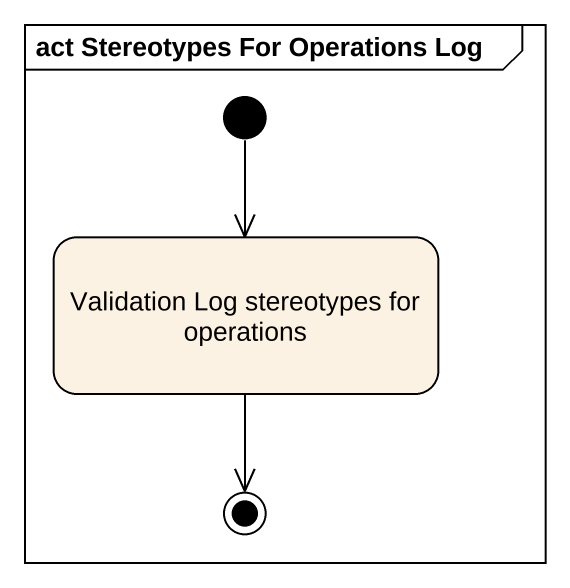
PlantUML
@startuml
mainframe act Stereotypes For Operations Log
hide empty description
state "Validation Log stereotypes for operations" as Validation_Log_stereotypes
[*] --> Validation_Log_stereotypes
Validation_Log_stereotypes --> [*]
@enduml
